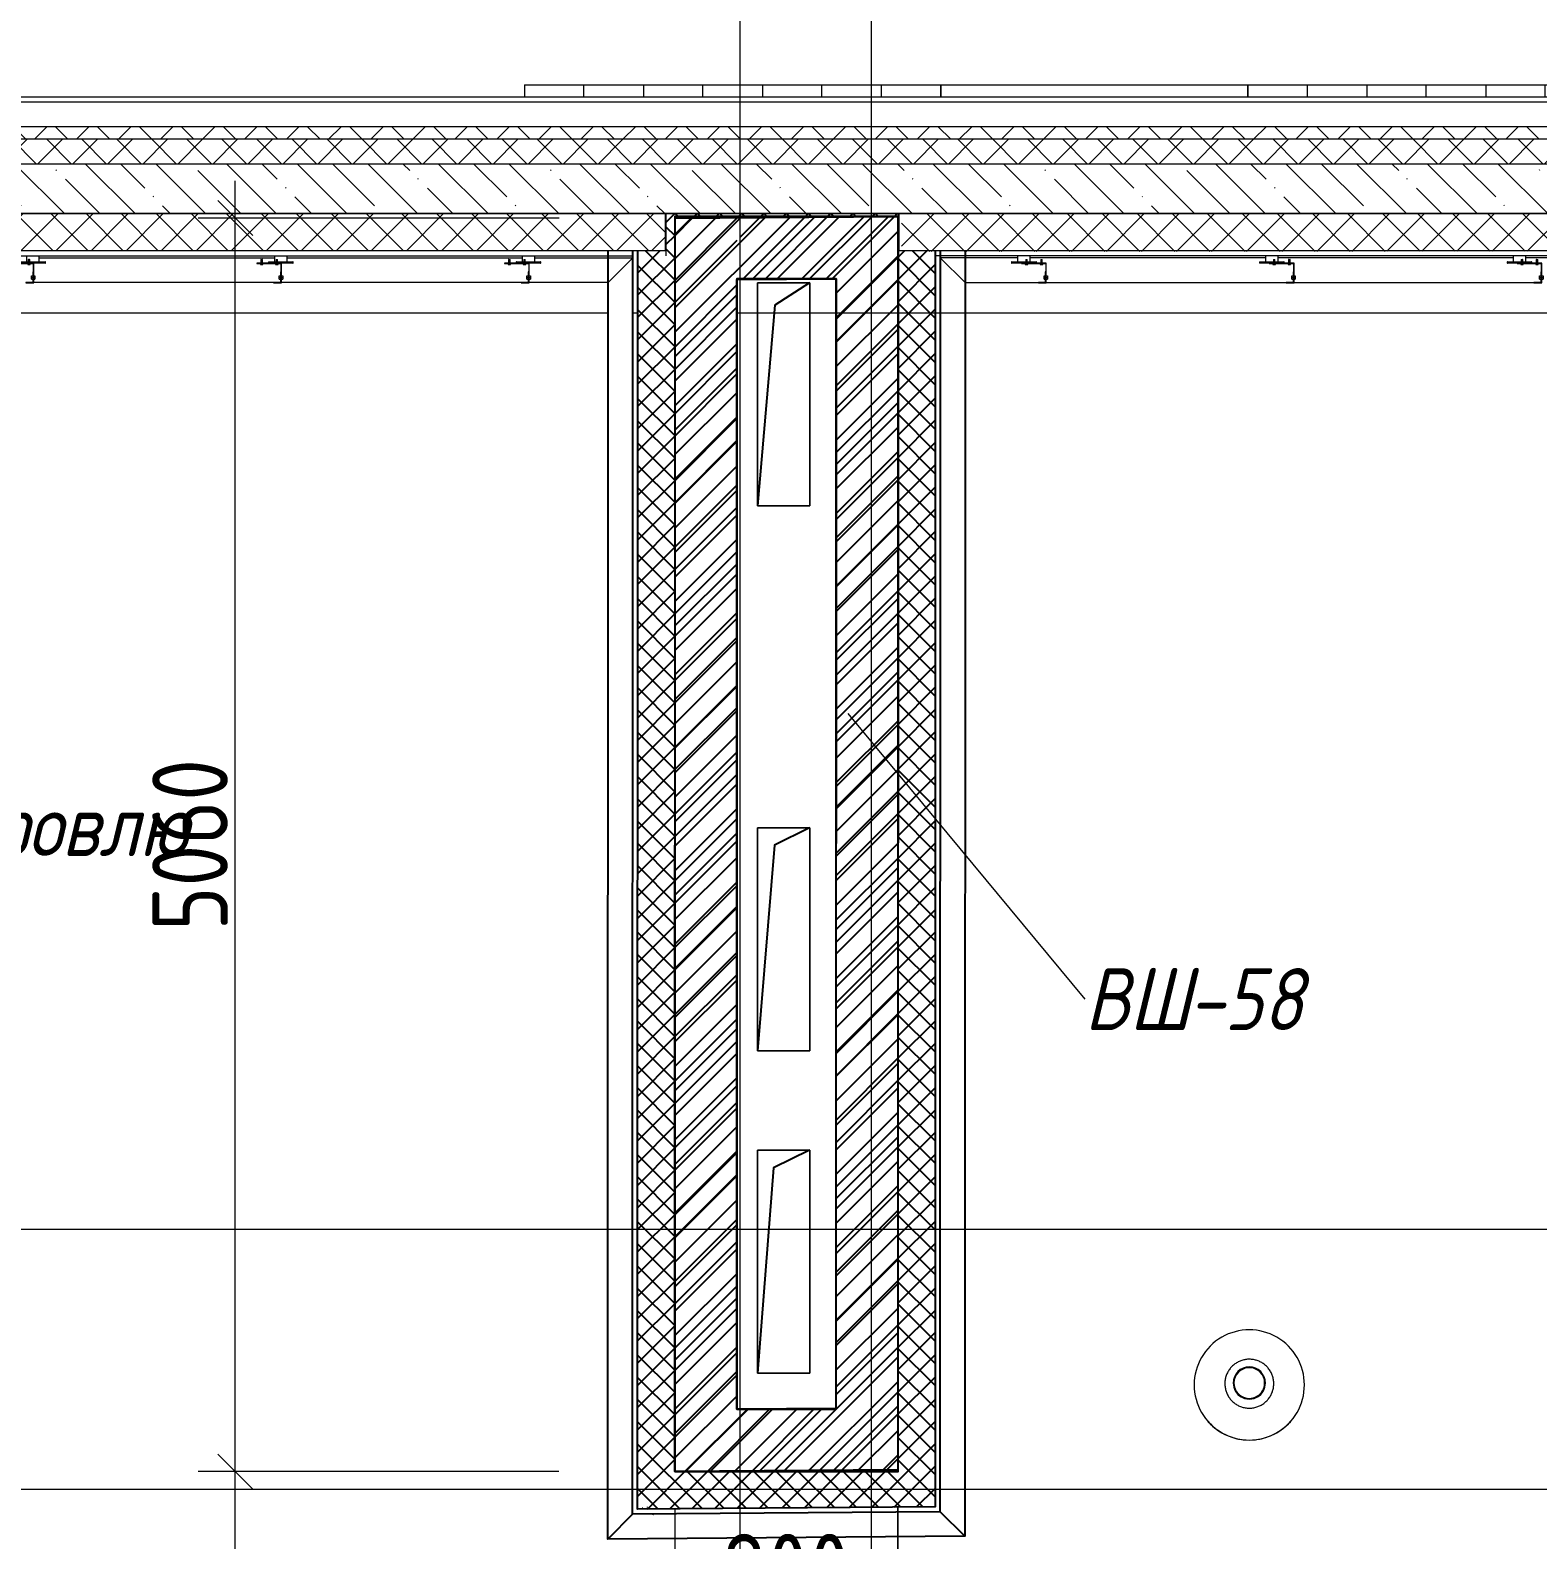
# Model space of a CAD drawing. Header units: millimetres. Extents: x -68946 to 690821, y -552984 to 293768.
# Drawn here: x 166051 to 172136, y -490559 to -484465 of the extents above; entities that cross this region are included whole.
import ezdxf

# ---------------------------------------------------------------- set-up
doc = ezdxf.new("R2010")
doc.units = ezdxf.units.MM
doc.linetypes.add('ADSK_Линия сетки', pattern=[2500, 2000, -250, 0, -250])
doc.layers.get('Defpoints').update_dxf_attribs({"color": 250})
for name, color, linetype, lineweight in [('0) блоки', 250, 'Continuous', 25), ('Аннотация', 250, 'Continuous', 20), ('Обобщенные модели', 250, 'Continuous', 9), ('Оборудование', 7, 'Continuous', 9), ('Ограждение', 7, 'Continuous', 5), ('Оси', 250, 'Continuous', 9), ('Размеры', 7, 'Continuous', 9), ('Стены', 7, 'Continuous', 9), ('Стены внутренние', 7, 'Continuous', 9), ('Стены наружные', 7, 'Continuous', 9), ('Стены отделка', 7, 'Continuous', 13), ('Стены перегородки', 7, 'Continuous', 13), ('Стены штриховка', 250, 'Continuous', 9)]:
    doc.layers.add(name, color=color, linetype=linetype, lineweight=lineweight)
doc.styles.add('GOST Common_2', font='', dxfattribs={"width": 0.8, "height": 350})
doc.styles.add('GOST Common_I', font='', dxfattribs={"width": 0.9, "height": 250})
doc.styles.add('А3', font='ГОСТ тип А.ttf')
doc.styles.get('GOST Common_2').set_extended_font_data('GOST Common')
doc.styles.get('GOST Common_I').set_extended_font_data('GOST Common', italic=True)
doc.dimstyles.new('ADSK_Основной_2_мм_1', dxfattribs={"dimscale": 304.8, "dimtxt": 201.142999, "dimasz": 0.463911, "dimexe": 0.492126, "dimexo": 0.492126, "dimgap": 0.098425, "dimtad": 1, "dimdec": 0, "dimdsep": 46, "dimtxsty": 'GOST Common_2', "dimblk1": 'OBLIQUE', "dimblk2": 'OBLIQUE', "dimsah": 1, "dimcen": 0.09, "dimdle": 0.492126, "dimazin": 0, "dimtfac": 1, "dimtdec": 4, "dimtix": 1, "dimtmove": 0, "dimatfit": 3, "dimfxl": 1, "dimtvp": 1, "dimtolj": 1, "dimtzin": 0, "dimlwd": 9, "dimlwe": 9, "dimarcsym": 2})
pattern_1 = [(45, (23667.23, -543980.64), (-70.71068, 70.71068), []), (135, (23667.23, -543980.64), (-70.71068, -70.71068), [])]

# ---------------------------------------------------------------- blocks, each defined once
blk = doc.blocks.new('Плитка 206 - Плитка 3-34221176-АР3_Кладочный план кровли _17_930 С2-3')
at = {"layer": 'Стены'}
for p, q in [((144379, 59295), (144619, 59295)), ((144379, 59295), (144379, 59245)), ((144619, 59295), (144859, 59295)), ((144619, 59245), (144619, 59295)), ((144859, 59295), (145099, 59295)), ((144859, 59295), (144859, 59245)), ((145099, 59295), (145339, 59295)), ((145099, 59245), (145099, 59295)), ((145339, 59295), (145579, 59295)), ((145339, 59295), (145339, 59245)), ((145579, 59295), (145819, 59295)), ((145579, 59245), (145579, 59295)), ((145819, 59295), (146059, 59295)), ((145819, 59295), (145819, 59245)), ((146059, 59245), (146059, 59295))]:
    blk.add_line(p, q, dxfattribs=at)
blk = doc.blocks.new('Плитка 207 - Плитка 3-34221481-АР3_Кладочный план кровли _17_930 С2-3')
at = {"layer": 'Стены'}
for p, q in [((146059, 59295), (147299, 59295)), ((146059, 59295), (146059, 59245)), ((147299, 59245), (147299, 59295))]:
    blk.add_line(p, q, dxfattribs=at)
blk = doc.blocks.new('Плитка 208 - Плитка 3-34221574-АР3_Кладочный план кровли _17_930 С2-3')
at = {"layer": 'Стены'}
for p, q in [((147299, 59295), (147539, 59295)), ((147299, 59295), (147299, 59245)), ((147539, 59295), (147779, 59295)), ((147539, 59245), (147539, 59295)), ((147779, 59295), (148019, 59295)), ((147779, 59295), (147779, 59245)), ((148019, 59295), (148259, 59295)), ((148019, 59245), (148019, 59295)), ((148259, 59295), (148499, 59295)), ((148259, 59295), (148259, 59245)), ((148499, 59295), (148739, 59295)), ((148499, 59245), (148499, 59295)), ((148739, 59295), (148979, 59295)), ((148739, 59295), (148739, 59245)), ((148979, 59245), (148979, 59295))]:
    blk.add_line(p, q, dxfattribs=at)
blk = doc.blocks.new('Ограждение - Н_800-V16-АР3_Кладочный план кровли _17_930 С2-3')
at = {"layer": 'Ограждение'}
for p, q in [((-2, 85), (-5, 85)), ((-2, 85), (-5, 85)), ((-5, 75), (-5, 85)), ((-5, 85), (-5, 75)), ((-5, 75), (-5, 85)), ((-5, 85), (-5, 75)), ((-5, 75), (-2, 75)), ((-5, 75), (-2, 75)), ((0, 100), (-2, 100)), ((-2, 100), (-2, 2)), ((0, 0), (0, 100)), ((15, 83), (0, 83)), ((0, 77), (15, 77)), ((15, 83), (5, 83)), ((5, 77), (15, 77)), ((15, 82.6), (15, 83)), ((15, 83), (15, 77)), ((15, 82.6), (15, 83)), ((15, 83), (15, 82.6)), ((15, 77), (15, 77.4)), ((15, 77), (15, 77.4)), ((15, 77.4), (15, 77)), ((-78, 32), (-80, 32)), ((-80, 32), (-80, 2)), ((-80, 2), (-35, 2)), ((-80, 2), (-80, 0)), ((-78, 4), (-78, 32)), ((-35, 4), (-78, 4)), ((-64.5, 9), (-57.5, 9)), ((-64.5, 9), (-64.5, 4)), ((-57.5, 9), (-50.5, 9)), ((-57.5, 9), (-57.5, 4)), ((-50.5, 9), (-50.5, 4)), ((-35, 2), (-35, 4)), ((-2, 2), (-35, 2)), ((-2, 24), (-5, 24)), ((-2, 24), (-5, 24)), ((-5, 14), (-5, 24)), ((-5, 24), (-5, 14)), ((-5, 14), (-5, 24)), ((-5, 24), (-5, 14)), ((-5, 14), (-2, 14)), ((-5, 14), (-2, 14)), ((15, 22), (0, 22)), ((15, 22), (0, 22)), ((0, 16), (15, 16)), ((0, 16), (15, 16)), ((15, 21.6), (15, 22)), ((15, 22), (15, 16)), ((15, 21.6), (15, 22)), ((15, 22), (15, 21.6)), ((15, 16), (15, 16.4)), ((15, 16), (15, 16.4)), ((15, 16.4), (15, 16)), ((-80, 0), (0, 0)), ((-64.5, 0), (-64.5, -5)), ((-57.5, -5), (-64.5, -5)), ((-57.5, 0), (-57.5, -5)), ((-50.5, -5), (-57.5, -5)), ((-50.5, 0), (-50.5, -5))]:
    blk.add_line(p, q, dxfattribs=at)
blk = doc.blocks.new('Ограждение - Н_800-V11-АР3_Кладочный план кровли _17_930 С2-3')
at = {"layer": 'Ограждение'}
for p, q in [((-2, 85), (-5, 85)), ((-2, 85), (-5, 85)), ((-5, 75), (-5, 85)), ((-5, 85), (-5, 75)), ((-5, 75), (-5, 85)), ((-5, 85), (-5, 75)), ((-5, 75), (-2, 75)), ((-5, 75), (-2, 75)), ((0, 100), (-2, 100)), ((-2, 100), (-2, 2)), ((0, 0), (0, 100)), ((15, 83), (0, 83)), ((15, 83), (0, 83)), ((0, 77), (15, 77)), ((0, 77), (15, 77)), ((15, 82.6), (15, 83)), ((15, 83), (15, 77)), ((15, 82.6), (15, 83)), ((15, 83), (15, 82.6)), ((15, 77), (15, 77.4)), ((15, 77), (15, 77.4)), ((15, 77.4), (15, 77)), ((-78, 32), (-80, 32)), ((-80, 32), (-80, 2)), ((-80, 2), (-35, 2)), ((-80, 2), (-80, 0)), ((-78, 4), (-78, 32)), ((-35, 4), (-78, 4)), ((-64.5, 9), (-57.5, 9)), ((-64.5, 9), (-64.5, 4)), ((-57.5, 9), (-50.5, 9)), ((-57.5, 9), (-57.5, 4)), ((-50.5, 9), (-50.5, 4)), ((-35, 2), (-35, 4)), ((-2, 2), (-35, 2)), ((-2, 24), (-5, 24)), ((-2, 24), (-5, 24)), ((-5, 14), (-5, 24)), ((-5, 24), (-5, 14)), ((-5, 14), (-5, 24)), ((-5, 24), (-5, 14)), ((-5, 14), (-2, 14)), ((-5, 14), (-2, 14)), ((15, 22), (0, 22)), ((15, 22), (0, 22)), ((0, 16), (15, 16)), ((0, 16), (15, 16)), ((15, 21.6), (15, 22)), ((15, 22), (15, 16)), ((15, 21.6), (15, 22)), ((15, 22), (15, 21.6)), ((15, 16), (15, 16.4)), ((15, 16), (15, 16.4)), ((15, 16.4), (15, 16)), ((-80, 0), (0, 0)), ((-64.5, 0), (-64.5, -5)), ((-57.5, -5), (-64.5, -5)), ((-57.5, 0), (-57.5, -5)), ((-50.5, -5), (-57.5, -5)), ((-50.5, 0), (-50.5, -5))]:
    blk.add_line(p, q, dxfattribs=at)
blk = doc.blocks.new('Ограждение - Ограждение-36047530-АР3_Кладочный план кровли _17_930 С2-3')
at = {"rotation": 89.99999999999984}
for name, p in [('Ограждение - Н_800-V16-АР3_Кладочный план кровли _17_930 С2-3', (146485, 58575)), ('Ограждение - Н_800-V16-АР3_Кладочный план кровли _17_930 С2-3', (147485, 58575)), ('Ограждение - Н_800-V16-АР3_Кладочный план кровли _17_930 С2-3', (148485, 58575)), ('Ограждение - Н_800-V16-АР3_Кладочный план кровли _17_930 С2-3', (149485, 58575)), ('Ограждение - Н_800-V16-АР3_Кладочный план кровли _17_930 С2-3', (150485, 58575)), ('Ограждение - Н_800-V11-АР3_Кладочный план кровли _17_930 С2-3', (151485, 58575)), ('Ограждение - Н_800-V11-АР3_Кладочный план кровли _17_930 С2-3', (152485, 58575))]:
    blk.add_blockref(name, p, dxfattribs=at)
blk = doc.blocks.new('TN_Удлинитель для кровельного ограждения - Удлинитель для кровельного ограждения ТехноНИКОЛЬ 200 мм-V17-АР3_Кладочный план кровли _17_930 С2-3')
at = {"layer": 'Ограждение'}
for p, q in [((137345, 58580), (137345, 58575)), ((137346.3, 58580), (137345, 58580)), ((137345, 58580), (137355, 58580)), ((137355, 58580), (137376.5, 58580)), ((137369.5, 58605), (137369.5, 58580)), ((137381.6, 58580), (137435, 58580)), ((137435, 58575), (137398, 58575)), ((137420.5, 58580), (137420.5, 58605)), ((137435, 58580), (137445, 58580)), ((137445, 58575), (137435, 58575)), ((137445, 58580), (137443.7, 58580)), ((137443.7, 58575), (137445, 58575)), ((137445, 58575), (137445, 58580))]:
    blk.add_line(p, q, dxfattribs=at)
blk = doc.blocks.new('TN_Удлинитель для кровельного ограждения - Удлинитель для кровельного ограждения ТехноНИКОЛЬ 200 мм-V22-АР3_Кладочный план кровли _17_930 С2-3')
at = {"layer": 'Ограждение'}
for p, q in [((146345, 58580), (146345, 58575)), ((146346.3, 58580), (146345, 58580)), ((146345, 58580), (146355, 58580)), ((146355, 58575), (146345, 58575)), ((146345, 58575), (146346.3, 58575)), ((146355, 58580), (146402.6, 58580)), ((146385, 58575), (146355, 58575)), ((146369.5, 58605), (146369.5, 58580)), ((146407.6, 58580), (146435, 58580)), ((146420.5, 58580), (146420.5, 58605)), ((146435, 58580), (146445, 58580)), ((146445, 58580), (146443.7, 58580)), ((146445, 58575), (146445, 58580))]:
    blk.add_line(p, q, dxfattribs=at)
blk = doc.blocks.new('TN_Аэратор кровельный ТехноНИКОЛЬ - Аэратор кровельный ТехноНИКОЛЬ 160х460мм-V47-АР3_Кладочный план кровли _17_930 С2-3')
at = {"layer": 'Оборудование'}
for p, q in [((144965.5, 2197.9), (144965.5, 2197.7)), ((145095.5, 2197.7), (145095.5, 2197.9)), ((144808, 2190.1), (144808, 2190)), ((145253, 2190), (145253, 2190.1))]:
    blk.add_line(p, q, dxfattribs=at)
at = {"layer": 'Оборудование', "flags": 128}
for points in [[(145129.2, 2195.1), (145129.1, 2199.1), (145128.9, 2203), (145128.5, 2206.9), (145128, 2210.8), (145127.3, 2214.7), (145126.4, 2218.6), (145125.4, 2222.4), (145124.2, 2226.2), (145122.9, 2229.9), (145121.4, 2233.6), (145119.8, 2237.2), (145118.1, 2240.7), (145116.2, 2244.2), (145114.1, 2247.5), (145112, 2250.8), (145109.7, 2254.1), (145107.3, 2257.2), (145104.7, 2260.2), (145102.1, 2263.1), (145099.3, 2265.9), (145096.4, 2268.6), (145093.4, 2271.2), (145090.3, 2273.6), (145087.1, 2276), (145083.8, 2278.2), (145080.5, 2280.2), (145077, 2282.2), (145073.5, 2284), (145069.9, 2285.6), (145066.3, 2287.1), (145062.6, 2288.5), (145058.8, 2289.7), (145055, 2290.7), (145051.2, 2291.6), (145047.3, 2292.4), (145043.4, 2293), (145039.5, 2293.4), (145035.5, 2293.7), (145031.6, 2293.8), (145027.6, 2293.8), (145023.7, 2293.6), (145019.7, 2293.2), (145015.8, 2292.7), (145011.9, 2292.1), (145008.1, 2291.2), (145004.2, 2290.3), (145000.5, 2289.1), (144996.7, 2287.9), (144993, 2286.4), (144989.4, 2284.9), (144985.9, 2283.2), (144982.4, 2281.3), (144979, 2279.3), (144975.6, 2277.2), (144972.4, 2274.9), (144969.3, 2272.5), (144966.2, 2270), (144963.3, 2267.4), (144960.4, 2264.6), (144957.7, 2261.8), (144955.1, 2258.8), (144952.6, 2255.8), (144950.2, 2252.6), (144948, 2249.3), (144945.9, 2246), (144943.9, 2242.6), (144942.1, 2239.1), (144940.4, 2235.5), (144938.9, 2231.9), (144937.5, 2228.2), (144936.2, 2224.4), (144935.1, 2220.6), (144934.2, 2216.8), (144933.4, 2212.9), (144932.8, 2209), (144932.3, 2205.1), (144932, 2201.2), (144931.8, 2197.2), (144931.8, 2195.1)], [(144931.8, 2195.1), (144931.9, 2191.2), (144932.1, 2187.2), (144932.5, 2183.3), (144933, 2179.4), (144933.8, 2175.5), (144934.6, 2171.6), (144935.6, 2167.8), (144936.8, 2164.1), (144938.1, 2160.3), (144939.6, 2156.7), (144941.2, 2153.1), (144942.9, 2149.5), (144944.8, 2146.1), (144946.9, 2142.7), (144949, 2139.4), (144951.3, 2136.2), (144953.7, 2133), (144956.3, 2130), (144958.9, 2127.1), (144961.7, 2124.3), (144964.6, 2121.6), (144967.6, 2119), (144970.7, 2116.6), (144973.9, 2114.3), (144977.2, 2112.1), (144980.5, 2110), (144984, 2108.1), (144987.5, 2106.3), (144991.1, 2104.6), (144994.7, 2103.1), (144998.4, 2101.8), (145002.2, 2100.5), (145006, 2099.5), (145009.8, 2098.6), (145013.7, 2097.8), (145017.6, 2097.2), (145021.6, 2096.8), (145025.5, 2096.5), (145029.4, 2096.4), (145033.4, 2096.4), (145037.3, 2096.6), (145041.3, 2097), (145045.2, 2097.5), (145049.1, 2098.2), (145052.9, 2099), (145056.8, 2100), (145060.5, 2101.1), (145064.3, 2102.4), (145068, 2103.8), (145071.6, 2105.4), (145075.1, 2107.1), (145078.6, 2108.9), (145082, 2110.9), (145085.4, 2113), (145088.6, 2115.3), (145091.7, 2117.7), (145094.8, 2120.2), (145097.7, 2122.8), (145100.6, 2125.6), (145103.3, 2128.4), (145105.9, 2131.4), (145108.4, 2134.5), (145110.8, 2137.6), (145113, 2140.9), (145115.1, 2144.2), (145117.1, 2147.7), (145118.9, 2151.1), (145120.6, 2154.7), (145122.1, 2158.4), (145123.5, 2162), (145124.8, 2165.8), (145125.9, 2169.6), (145126.8, 2173.4), (145127.6, 2177.3), (145128.2, 2181.2), (145128.7, 2185.1), (145129, 2189), (145129.2, 2193), (145129.2, 2195.1)]]:
    blk.add_lwpolyline(points, dxfattribs=at)
at = {"layer": 'Оборудование'}
for centre, major_axis, start_param, end_param in [((145030.5, 2190.1), (222.5, 0), 0, 3.141593), ((145030.5, 2197.9), (-65, 0), 3.141593, 6.283185), ((145030.5, 2197.9), (-62, 0), 3.141593, 6.283185), ((145030.5, 2197.7), (62, 0), 0.448799, 2.692794), ((145030.5, 2197.9), (-65, 0), 0, 3.141593), ((145030.5, 2197.9), (-62, 0), 0, 3.141593), ((145030.5, 2190.1), (-222.5, 0), 0, 3.141593), ((145030.5, 2197.7), (65, 0), 3.534292, 5.890486), ((145030.5, 2190), (222.5, 0), 3.814791, 5.609987)]:
    blk.add_ellipse(centre, major_axis=major_axis, ratio=0.999853, start_param=start_param, end_param=end_param, dxfattribs=at)
blk = doc.blocks.new('Ограждение - Н_800-V85-АР3_Кладочный план кровли _17_930 С2-3')
at = {"layer": 'Ограждение'}
for p, q in [((-2, 85), (-5, 85)), ((-2, 85), (-5, 85)), ((-5, 75), (-5, 85)), ((-5, 85), (-5, 75)), ((-5, 75), (-5, 85)), ((-5, 85), (-5, 75)), ((-5, 75), (-2, 75)), ((-5, 75), (-2, 75)), ((0, 100), (-2, 100)), ((-2, 100), (-2, 2)), ((0, 0), (0, 100)), ((15, 83), (0, 83)), ((15, 83), (0, 83)), ((0, 77), (15, 77)), ((0, 77), (15, 77)), ((15, 82.6), (15, 83)), ((15, 83), (15, 77)), ((15, 82.6), (15, 83)), ((15, 83), (15, 82.6)), ((15, 77), (15, 77.4)), ((15, 77), (15, 77.4)), ((15, 77.4), (15, 77)), ((-78, 32), (-80, 32)), ((-80, 32), (-80, 2)), ((-80, 2), (-35, 2)), ((-80, 2), (-80, 0)), ((-78, 4), (-78, 32)), ((-35, 4), (-78, 4)), ((-64.5, 9), (-57.5, 9)), ((-64.5, 9), (-64.5, 4)), ((-57.5, 9), (-50.5, 9)), ((-57.5, 9), (-57.5, 4)), ((-50.5, 9), (-50.5, 4)), ((-35, 2), (-35, 4)), ((-2, 2), (-35, 2)), ((-2, 24), (-5, 24)), ((-2, 24), (-5, 24)), ((-5, 14), (-5, 24)), ((-5, 24), (-5, 14)), ((-5, 14), (-5, 24)), ((-5, 24), (-5, 14)), ((-5, 14), (-2, 14)), ((-5, 14), (-2, 14)), ((15, 22), (0, 22)), ((0, 16), (15, 16)), ((15, 22), (5, 22)), ((5, 16), (15, 16)), ((15, 21.6), (15, 22)), ((15, 22), (15, 16)), ((15, 21.6), (15, 22)), ((15, 22), (15, 21.6)), ((15, 16), (15, 16.4)), ((15, 16), (15, 16.4)), ((15, 16.4), (15, 16)), ((-80, 0), (0, 0)), ((-64.5, 0), (-64.5, -5)), ((-57.5, -5), (-64.5, -5)), ((-57.5, 0), (-57.5, -5)), ((-50.5, -5), (-57.5, -5)), ((-50.5, 0), (-50.5, -5))]:
    blk.add_line(p, q, dxfattribs=at)
blk = doc.blocks.new('Ограждение - Ограждение-41204151-АР3_Кладочный план кровли _17_930 С2-3')
at = {"rotation": 89.99999999999984}
for p in [(137398, 58575), (138398, 58575), (139398, 58575), (140398, 58575), (141398, 58575), (142398, 58575), (143398, 58575), (144398, 58575)]:
    blk.add_blockref('Ограждение - Н_800-V85-АР3_Кладочный план кровли _17_930 С2-3', p, dxfattribs=at)
blk = doc.blocks.new('_Oblique')
at = {"color": 0, "linetype": 'ByBlock', "lineweight": -2}
blk.add_line((-0.5, -0.5), (0.5, 0.5), dxfattribs=at)
blk = doc.blocks.new('*D6341')
at = {"layer": 'Defpoints', "color": 0, "lineweight": 30, "transparency": 16777216}
for p in [(166878.4, -490283.8), (168334.7, -490283.8), (168442.1, -492113.6)]:
    blk.add_point(p, dxfattribs=at)
at = {"layer": 'Размеры', "color": 0, "lineweight": 9, "transparency": 16777216}
for p, q in [((166878.4, -492263.6), (166878.4, -490133.8)), ((168184.7, -490283.8), (166728.4, -490283.8)), ((168292.1, -492113.6), (166728.4, -492113.6))]:
    blk.add_line(p, q, dxfattribs=at)
at = {"layer": 'Размеры', "color": 0, "lineweight": 9, "transparency": 16777216, "xscale": 141.4, "yscale": 141.4, "zscale": 141.4}
for p, rotation in [((166878.4, -490283.8), 90), ((166878.4, -492113.6), 270)]:
    blk.add_blockref('_Oblique', p, dxfattribs=dict(at, rotation=rotation))
at = {"layer": 'Размеры', "color": 0, "transparency": 16777216, "insert": (166696, -491198.7), "char_height": 304.8, "width": 560.473, "attachment_point": 5, "rotation": 90, "style": 'А3'}
blk.add_mtext('\\A1;1830', dxfattribs=at)
blk = doc.blocks.new('*D6342')
at = {"layer": 'Defpoints', "color": 0, "lineweight": 30, "transparency": 16777216}
for p in [(166878.4, -485223.8), (168335.9, -485223.8), (168334.7, -490283.8)]:
    blk.add_point(p, dxfattribs=at)
at = {"layer": 'Размеры', "color": 0, "lineweight": 9, "transparency": 16777216}
for p, q in [((166878.4, -490433.8), (166878.4, -485073.8)), ((168185.9, -485223.8), (166728.4, -485223.8)), ((168184.7, -490283.8), (166728.4, -490283.8))]:
    blk.add_line(p, q, dxfattribs=at)
at = {"layer": 'Размеры', "color": 0, "lineweight": 9, "transparency": 16777216, "xscale": 141.4, "yscale": 141.4, "zscale": 141.4}
for p, rotation in [((166878.4, -485223.8), 90), ((166878.4, -490283.8), 270)]:
    blk.add_blockref('_Oblique', p, dxfattribs=dict(at, rotation=rotation))
at = {"layer": 'Размеры', "color": 0, "transparency": 16777216, "insert": (166696, -487753.8), "char_height": 304.8, "width": 605.475, "attachment_point": 5, "rotation": 90, "style": 'А3'}
blk.add_mtext('\\A1;5060', dxfattribs=at)
blk = doc.blocks.new('*D6196')
at = {"layer": 'Defpoints', "color": 0, "lineweight": 30, "transparency": 16777216}
for p in [(168652.7, -490283.8), (169552.2, -490276.7), (169552.2, -490869.6)]:
    blk.add_point(p, dxfattribs=at)
at = {"layer": 'Размеры', "color": 0, "lineweight": 9, "transparency": 16777216}
for p, q in [((168652.7, -490433.8), (168652.7, -491019.6)), ((169552.2, -490426.7), (169552.2, -491019.6)), ((168502.7, -490869.6), (169702.2, -490869.6))]:
    blk.add_line(p, q, dxfattribs=at)
at = {"layer": 'Размеры', "color": 0, "lineweight": 9, "transparency": 16777216, "xscale": 141.4, "yscale": 141.4, "zscale": 141.4, "rotation": 180}
blk.add_blockref('_Oblique', (168652.7, -490869.6), dxfattribs=at)
at = {"layer": 'Размеры', "color": 0, "lineweight": 9, "transparency": 16777216, "xscale": 141.4, "yscale": 141.4, "zscale": 141.4}
blk.add_blockref('_Oblique', (169552.2, -490869.6), dxfattribs=at)
at = {"layer": 'Размеры', "color": 0, "transparency": 16777216, "insert": (169102.5, -490687.2), "char_height": 304.8, "width": 560.473, "attachment_point": 5, "style": 'А3'}
blk.add_mtext('\\A1;900', dxfattribs=at)
blk = doc.blocks.new('*D6197')
at = {"layer": 'Defpoints', "color": 0, "lineweight": 30, "transparency": 16777216}
for p in [(169553.2, -490276.7), (176417.2, -490769.6), (176417.2, -490869.6)]:
    blk.add_point(p, dxfattribs=at)
at = {"layer": 'Размеры', "color": 0, "lineweight": 9, "transparency": 16777216}
for p, q in [((169553.2, -490426.7), (169553.2, -491019.6)), ((169403.2, -490869.6), (176567.2, -490869.6)), ((176417.2, -490919.6), (176417.2, -491019.6))]:
    blk.add_line(p, q, dxfattribs=at)
at = {"layer": 'Размеры', "color": 0, "lineweight": 9, "transparency": 16777216, "xscale": 141.4, "yscale": 141.4, "zscale": 141.4, "rotation": 180}
blk.add_blockref('_Oblique', (169553.2, -490869.6), dxfattribs=at)
at = {"layer": 'Размеры', "color": 0, "lineweight": 9, "transparency": 16777216, "xscale": 141.4, "yscale": 141.4, "zscale": 141.4}
blk.add_blockref('_Oblique', (176417.2, -490869.6), dxfattribs=at)
at = {"layer": 'Размеры', "color": 0, "transparency": 16777216, "insert": (172985.2, -490687.2), "char_height": 304.8, "width": 605.475, "attachment_point": 5, "style": 'А3'}
blk.add_mtext('\\A1;6864', dxfattribs=at)
blk = doc.blocks.new('*D6408')
at = {"layer": 'Defpoints', "color": 0, "lineweight": 30, "transparency": 16777216}
for p in [(169446.6, -530854.5), (170057.2, -530854.5), (170057.2, -530994.5)]:
    blk.add_point(p, dxfattribs=at)
at = {"layer": 'Размеры', "color": 0, "lineweight": 9, "transparency": 16777216}
for p, q in [((169446.6, -530854.5), (169446.6, -475201.3)), ((169907.2, -530854.5), (169296.6, -530854.5)), ((169446.6, -531144.5), (169446.6, -530854.5)), ((169907.2, -530994.5), (169296.6, -530994.5))]:
    blk.add_line(p, q, dxfattribs=at)
at = {"layer": 'Размеры', "color": 0, "lineweight": 9, "transparency": 16777216, "xscale": 141.4, "yscale": 141.4, "zscale": 141.4}
for p, rotation in [((169446.6, -530854.5), 90), ((169446.6, -530994.5), 270)]:
    blk.add_blockref('_Oblique', p, dxfattribs=dict(at, rotation=rotation))
at = {"layer": 'Размеры', "color": 0, "transparency": 16777216, "insert": (169264.2, -475505.6), "char_height": 304.8, "attachment_point": 5, "rotation": 90, "style": 'А3'}
blk.add_mtext('\\A1;140', dxfattribs=at)
blk = doc.blocks.new('йуф')
at = {"color": 7}
for points in [[(12172.8, 58756.8), (13073.4, 58763.9), (13072.1, 53704), (12171.6, 53696.9)], [(12422.8, 58508.8), (12823.3, 58511.9), (12822.2, 53952), (12421.7, 53948.9)]]:
    blk.add_lwpolyline(points, close=True, dxfattribs=at)
for points in [[(13343.3, 58625), (13342.1, 53436.1), (11901.5, 53424.7), (11902.8, 58625)], [(13243.3, 58625), (13242.1, 53535.3), (12001.6, 53525.5), (12002.8, 58625)], [(13223.3, 58625), (13222.1, 53555.2), (12021.6, 53545.7), (12022.8, 58625)], [(12716.1, 58495), (12576, 58404.8), (12506.1, 57595)], [(12716.1, 56295), (12574.6, 56225.1), (12506.1, 55395)], [(12716.1, 54995), (12570.4, 54923.7), (12506.1, 54095)]]:
    blk.add_lwpolyline(points, dxfattribs=at)

msp = doc.modelspace()

# ---------------------------------------------------------------- hatches: boundary and pattern name
at = {"true_color": 0x000000}
h = msp.add_hatch(dxfattribs=at)
h.set_pattern_fill('ANSI37', color=18, scale=20)
h.set_pattern_definition([(45, (23667.23, -543980.64), (-44.90128, 44.90128), []), (135, (23667.23, -543980.64), (-44.90128, -44.90128), [])])
h.paths.add_polyline_path([(168653.9242, -485223.8382), (168917.2308, -485221.7601), (168917.2308, -485205.6404), (168617.2178, -485205.6404), (168617.2178, -485355.6381), (168617.2178, -485355.6404), (168587.2079, -485355.6404), (168503.8922, -485355.6404), (168502.9356, -489305.6404), (168652.9356, -489305.6404)])
h.paths.add_polyline_path([(168652.9356, -489305.6404), (168502.9356, -489305.6404), (168502.6813, -490355.5211), (168917.2308, -490355.5211), (168917.2308, -490281.679), (168652.6987, -490283.7667)])
h.paths.add_polyline_path([(169703.1962, -490355.5211), (168917.2308, -490355.5211), (168917.2308, -490431.6836), (169703.1792, -490425.4807)])
h.paths.add_polyline_path([(169703.4505, -489305.6404), (169553.4504, -489305.6404), (169553.2153, -490276.6596), (168917.2308, -490281.679), (168917.2308, -490355.5211), (169703.1962, -490355.5211)])
h.paths.add_polyline_path([(168917.2308, -490355.5211), (168502.6813, -490355.5211), (168502.6621, -490434.9555), (168917.2308, -490431.6836)])
h.paths.add_polyline_path([(169703.8516, -487649.2615), (169553.8954, -487468.4664), (169553.4504, -489305.6404), (169703.4505, -489305.6404)])
h.paths.add_polyline_path([(169704.3465, -485605.6404), (169554.3465, -485605.6404), (169553.8954, -487468.4664), (169703.8516, -487649.2615)])
h.paths.add_polyline_path([(169704.4071, -485355.6381), (169557.7326, -485355.6381), (169557.7326, -485205.6404), (168917.2308, -485205.6404), (168917.2308, -485221.7601), (169554.4407, -485216.7311), (169554.3465, -485605.6404), (169704.3465, -485605.6404)])
h = msp.add_hatch(dxfattribs=at)
h.set_pattern_fill('ANSI32', color=18, scale=20)
h.set_pattern_definition([(45, (23667.23, -543980.64), (-134.70384, 134.70384), []), (45, (23757.03, -543980.64), (-134.70384, 134.70384), [])])
h.paths.add_polyline_path([(168903.8641, -485471.8734), (168905.105, -485221.8558), (168653.9242, -485223.8382), (168652.9356, -489305.6404), (168902.9356, -489305.6404)])
h.paths.add_polyline_path([(168902.9356, -489305.6404), (168652.9356, -489305.6404), (168652.6987, -490283.7667), (168917.2308, -490281.679), (168917.2308, -490031.6712), (168902.7597, -490031.7854)])
h.paths.add_polyline_path([(168917.2308, -490031.6712), (168917.2308, -490281.679), (169553.2153, -490276.6596), (169553.4504, -489305.6404), (169303.4504, -489305.6404), (169303.2753, -490028.6244)])
h.paths.add_polyline_path([(169303.4504, -489305.6404), (169553.4504, -489305.6404), (169554.3465, -485605.6404), (169304.3465, -485605.6404)])
h.paths.add_polyline_path([(169304.3797, -485468.7124), (169304.3465, -485605.6404), (169554.3465, -485605.6404), (169554.4407, -485216.7311), (168917.2308, -485221.7601), (168917.2308, -485471.7679)])
at = {"layer": '0) блоки'}
h = msp.add_hatch(dxfattribs=at)
h.set_pattern_fill('ANSI31', color=256, scale=22)
h.paths.add_polyline_path([(169304.3787, -485468.7124), (168902.7587, -485468.7124), (168902.7587, -490031.7854), (169304.3787, -490031.7854)], flags=16)
h.paths.add_polyline_path([(168652.6977, -490283.7667), (169554.4397, -490283.7667), (169554.4397, -485216.7311), (168652.6977, -485216.7311)])
at = {"layer": 'Стены внутренние', "lineweight": 5}
h = msp.add_hatch(dxfattribs=at)
h.set_pattern_fill('FP_13', color=256, style=0, pattern_type=2)
h.set_pattern_definition([(135, (23667.23, -543980.64), (-142.5612, -142.5612), []), (135, (23809.8, -543980.64), (-142.5612, -142.5612), [252.016, -50.403, 3.353, -47.05])])
h.paths.add_polyline_path([(169527.2079, -485205.6404), (176617.2298, -485205.6404), (176617.2298, -485005.6404), (160367.2308, -485005.6404), (160367.2308, -485205.6404), (169377.2079, -485205.6404)])
at = {"layer": 'Стены наружные', "lineweight": 5}
h = msp.add_hatch(dxfattribs=at)
h.set_pattern_fill('FP_34', color=256, style=0, pattern_type=2)
h.set_pattern_definition([(135, (23667.23, -543980.64), (-84.85281, -84.85281), []), (225, (23667.23, -543980.64), (84.85281, -84.85281), [])])
h.paths.add_polyline_path([(176741.5895, -484905.6404), (176767.2298, -484905.6404), (176767.2298, -484855.6404), (160067.2079, -484855.6404), (160067.2079, -484905.6404), (176717.2298, -484905.6404)])
h = msp.add_hatch(dxfattribs=at)
h.set_pattern_fill('FP_33', color=256, style=0, pattern_type=2)
h.set_pattern_definition(pattern_1)
h.paths.add_polyline_path([(176717.2298, -485005.6404), (176717.2298, -484905.6404), (160167.2079, -484905.6404), (160167.2079, -485005.6404), (176617.2298, -485005.6404)])
h = msp.add_hatch(dxfattribs=at)
h.set_pattern_fill('FP_33', color=256, style=0, pattern_type=2)
h.set_pattern_definition(pattern_1)
h.paths.add_polyline_path([(168617.227, -485355.6404), (168617.227, -485205.6404), (160517.2308, -485205.6404), (160517.2308, -485355.6404)])
h = msp.add_hatch(dxfattribs=at)
h.set_pattern_fill('FP_33', color=256, style=0, pattern_type=2)
h.set_pattern_definition(pattern_1)
h.paths.add_polyline_path([(169567.2298, -485205.6404), (169567.2298, -485358.8095), (176267.2298, -485355.6404), (176267.2298, -485205.6404)])

# ---------------------------------------------------------------- linework, layer by layer
at = {"color": 7}
for p, q in [((168617.2178, -485355.6381), (168617.2178, -485205.6404)), ((169557.7326, -485355.6381), (169557.7326, -485205.6404)), ((168482.9244, -490454.5687), (168382.8619, -490555.9047)), ((169723.1733, -490445.0298), (169823.1504, -490544.5376))]:
    msp.add_line(p, q, dxfattribs=at)
at = {"layer": '0) блоки'}
for points in [[(168652.6977, -490283.7667), (169554.4397, -490283.7667), (169554.4397, -485216.7311), (168652.6977, -485216.7311)], [(169304.3787, -485468.7124), (168902.7587, -485468.7124), (168902.7587, -490031.7854), (169304.3787, -490031.7854)]]:
    msp.add_lwpolyline(points, close=True, dxfattribs=at)
at = {"layer": 'Аннотация'}
msp.add_line((169351.1249, -487223.9956), (170307.2009, -488376.6914), dxfattribs=at)
at = {"layer": 'Обобщенные модели', "color": 7}
for p, q in [((168987.227, -486385.6479), (168987.227, -485485.6479)), ((168987.227, -485485.6479), (169197.227, -485485.6479)), ((169197.227, -485485.6479), (168987.227, -485485.6479)), ((168987.227, -485485.6479), (168987.227, -486385.6479)), ((169197.227, -485485.6479), (169197.227, -486385.6479)), ((169197.227, -486385.6479), (169197.227, -485485.6479)), ((169197.227, -486385.6479), (168987.227, -486385.6479)), ((168987.227, -486385.6479), (169197.227, -486385.6479)), ((168987.227, -488585.6479), (168987.227, -487685.6479)), ((168987.227, -487685.6479), (169197.227, -487685.6479)), ((169197.227, -487685.6479), (168987.227, -487685.6479)), ((168987.227, -487685.6479), (168987.227, -488585.6479)), ((169197.227, -487685.6479), (169197.227, -488585.6479)), ((169197.227, -488585.6479), (169197.227, -487685.6479)), ((169197.227, -488585.6479), (168987.227, -488585.6479)), ((168987.227, -488585.6479), (169197.227, -488585.6479)), ((168987.2298, -489885.6211), (168987.2298, -488985.6211)), ((168987.2298, -488985.6211), (169197.2298, -488985.6211)), ((169197.2298, -488985.6211), (168987.2298, -488985.6211)), ((168987.2298, -488985.6211), (168987.2298, -489885.6211)), ((169197.2298, -488985.6211), (169197.2298, -489885.6211)), ((169197.2298, -489885.6211), (169197.2298, -488985.6211)), ((169197.2298, -489885.6211), (168987.2298, -489885.6211)), ((168987.2298, -489885.6211), (169197.2298, -489885.6211))]:
    msp.add_line(p, q, dxfattribs=at)
at = {"layer": 'Ограждение'}
for p, q in [((166087.7298, -485383.6404), (167036.8076, -485383.6404)), ((167087.7298, -485383.6404), (168036.8076, -485383.6404)), ((168087.7298, -485383.6404), (168483.8855, -485383.6461)), ((168383.8612, -485483.6217), (168483.8612, -485383.6217)), ((169824.3774, -485483.6731), (169724.3774, -485383.6731)), ((170036.8076, -485383.6404), (169724.4004, -485383.6731)), ((171036.8076, -485383.6404), (170087.7298, -485383.6404)), ((172036.8076, -485383.6404), (171087.7298, -485383.6404)), ((173036.8076, -485383.6404), (172087.7298, -485383.6404)), ((167033.2079, -485483.6404), (166065.1566, -485483.6404)), ((168033.2079, -485483.6404), (167065.1566, -485483.6404)), ((168383.8612, -485483.7137), (168065.1566, -485483.6404)), ((169824.3774, -485483.6731), (170120.2298, -485483.6404)), ((170152.1785, -485483.6404), (171120.2298, -485483.6404)), ((171152.1785, -485483.6404), (172120.2298, -485483.6404)), ((168565.2079, -490457.6404), (168565.2079, -490455.6404)), ((168567.2079, -490457.6404), (168565.2079, -490457.6404))]:
    msp.add_line(p, q, dxfattribs=at)
at = {"layer": 'Оси', "linetype": 'ADSK_Линия сетки', "ltscale": 100}
for p, q in [((168917.2308, -547719.4803), (168917.2308, -482778.6358)), ((180488.1093, -485205.6404), (122987.2298, -485205.6404)), ((88763.207, -485605.6404), (168383.8317, -485605.6404)), ((168483.8317, -485605.6404), (168503.8317, -485605.6404)), ((168903.8317, -485605.6404), (178547.6944, -485605.6404)), ((88763.207, -489305.6404), (180488.1093, -489305.6404)), ((180488.1093, -490355.5211), (122987.2298, -490355.5211))]:
    msp.add_line(p, q, dxfattribs=at)
at = {"layer": 'Стены отделка', "lineweight": 5}
msp.add_line((176887.2298, -484735.6404), (159897.2079, -484735.6404), dxfattribs=at)
at = {"layer": 'Стены перегородки'}
for p, q in [((176767.2298, -484855.6404), (160017.2079, -484855.6404)), ((176717.2298, -484905.6404), (160067.2079, -484905.6404)), ((176617.2298, -485005.6404), (160167.2308, -485005.6404)), ((160367.2308, -485205.6404), (176417.2298, -485205.6404)), ((168737.2079, -485205.6404), (160367.2308, -485205.6404)), ((176417.2298, -485205.6404), (169549.2079, -485205.6404)), ((168617.227, -485355.6404), (168587.2079, -485355.6404)), ((168617.227, -485355.6404), (168617.227, -485375.6404)), ((160537.2308, -485375.6404), (168483.8874, -485375.6427)), ((169704.4026, -485374.1368), (176247.2298, -485375.6404))]:
    msp.add_line(p, q, dxfattribs=at)
at = {"layer": 'Стены штриховка'}
for p, q in [((176867.2298, -484755.6404), (159917.2079, -484755.6404)), ((168587.2079, -485355.6404), (160517.2308, -485355.6404)), ((176267.2298, -485355.6404), (169557.7326, -485355.6381)), ((168520.724, -490428.3993), (168522.724, -490428.3993)), ((168542.724, -490428.3993), (168542.724, -490426.3993))]:
    msp.add_line(p, q, dxfattribs=at)

# ---------------------------------------------------------------- block references
at = {"color": 7}
msp.add_blockref('йуф', (156481.0838, -543980.641), dxfattribs=at)
at = {"layer": 'Оборудование'}
msp.add_blockref('TN_Аэратор кровельный ТехноНИКОЛЬ - Аэратор кровельный ТехноНИКОЛЬ 160х460мм-V47-АР3_Кладочный план кровли _17_930 С2-3', (25941.2069, -492123.8908), dxfattribs=at)
at = {"layer": 'Ограждение'}
for name, p in [('Ограждение - Ограждение-41204151-АР3_Кладочный план кровли _17_930 С2-3', (23667.2298, -543980.641)), ('TN_Удлинитель для кровельного ограждения - Удлинитель для кровельного ограждения ТехноНИКОЛЬ 200 мм-V17-АР3_Кладочный план кровли _17_930 С2-3', (28667.2298, -543980.641)), ('TN_Удлинитель для кровельного ограждения - Удлинитель для кровельного ограждения ТехноНИКОЛЬ 200 мм-V17-АР3_Кладочный план кровли _17_930 С2-3', (29667.2298, -543980.641)), ('TN_Удлинитель для кровельного ограждения - Удлинитель для кровельного ограждения ТехноНИКОЛЬ 200 мм-V17-АР3_Кладочный план кровли _17_930 С2-3', (30667.2298, -543980.641)), ('TN_Удлинитель для кровельного ограждения - Удлинитель для кровельного ограждения ТехноНИКОЛЬ 200 мм-V22-АР3_Кладочный план кровли _17_930 С2-3', (23667.2298, -543980.641)), ('Ограждение - Ограждение-36047530-АР3_Кладочный план кровли _17_930 С2-3', (23667.2298, -543980.641)), ('TN_Удлинитель для кровельного ограждения - Удлинитель для кровельного ограждения ТехноНИКОЛЬ 200 мм-V22-АР3_Кладочный план кровли _17_930 С2-3', (24667.2298, -543980.641)), ('TN_Удлинитель для кровельного ограждения - Удлинитель для кровельного ограждения ТехноНИКОЛЬ 200 мм-V22-АР3_Кладочный план кровли _17_930 С2-3', (25667.2298, -543980.641))]:
    msp.add_blockref(name, p, dxfattribs=at)
at = {"layer": 'Стены'}
for name in ['Плитка 206 - Плитка 3-34221176-АР3_Кладочный план кровли _17_930 С2-3', 'Плитка 207 - Плитка 3-34221481-АР3_Кладочный план кровли _17_930 С2-3', 'Плитка 208 - Плитка 3-34221574-АР3_Кладочный план кровли _17_930 С2-3']:
    msp.add_blockref(name, (23667.2298, -543980.641), dxfattribs=at)

# ---------------------------------------------------------------- texts
at = {"layer": 'Аннотация', "char_height": 250, "attachment_point": 1, "style": 'GOST Common_I'}
for s, insert, width in [('кровлю', (165743.9081, -487548.8603), 1212.1515), ('ВШ', (170307.2009, -488251.6914), 505.063125), ('-58', (170723.9196, -488251.6914), 584.430187)]:
    msp.add_mtext(s, dxfattribs=dict(at, insert=insert, width=width))

# ---------------------------------------------------------------- dimensions: what is measured, and where the dimension line sits
at = {"layer": 'Размеры'}
dim = msp.add_linear_dim(base=(169446.6109, -530854.5211), p1=(170057.2079, -530994.5211), p2=(170057.2079, -530854.5211), angle=90, dimstyle='ADSK_Основной_2_мм_1', override={"dimtxt": 1, "dimlfac": 1, "dimpost": '<>', "dimtxsty": 'А3', "dimfxl": 2070}, dxfattribs=at)
dim.commit()
dim.dimension.update_dxf_attribs({"geometry": '*D6408', "text_midpoint": (169446.6109, -475505.5735), "dimtype": 160})
for base, p1, p2, override, picture, middle in [((166878.4161, -485223.8382), (168334.6987, -490283.7667), (168335.9242, -485223.8382), {"dimtxt": 1, "dimlfac": 1, "dimpost": '<>', "dimtxsty": 'А3', "dimfxl": 5338.403159}, '*D6342', (166696.0161, -487753.8024)), ((166878.4161, -490283.7667), (168442.0938, -492113.5966), (168334.6987, -490283.7667), {"dimtxt": 1, "dimlfac": 1, "dimpost": '<>', "dimtxsty": 'А3', "dimfxl": 1825.099662}, '*D6341', (166696.0161, -491198.6816))]:
    dim = msp.add_linear_dim(base=base, p1=p1, p2=p2, angle=90, dimstyle='ADSK_Основной_2_мм_1', override=override, dxfattribs=at)
    dim.commit()
    dim.dimension.update_dxf_attribs({"geometry": picture, "text_midpoint": middle})
for base, p1, p2, override, picture, middle in [((169552.2153, -490869.5566), (168652.6987, -490283.7667), (169552.2153, -490276.6675), {"dimtxt": 1, "dimlfac": 1, "dimpost": '<>', "dimtxsty": 'А3', "dimfxl": 2554.647725}, '*D6196', (169102.457, -490687.1566)), ((176417.2298, -490869.5566), (169553.2153, -490276.6596), (176417.2298, -490769.5717), {"dimtxt": 1, "dimlfac": 1, "dimpost": '<>', "dimtxsty": 'А3', "dimfxl": 7229.377907}, '*D6197', (172985.2226, -490687.1566))]:
    dim = msp.add_linear_dim(base=base, p1=p1, p2=p2, dimstyle='ADSK_Основной_2_мм_1', override=override, dxfattribs=at)
    dim.commit()
    dim.dimension.update_dxf_attribs({"geometry": picture, "text_midpoint": middle})

doc.saveas('drawing.dxf')
